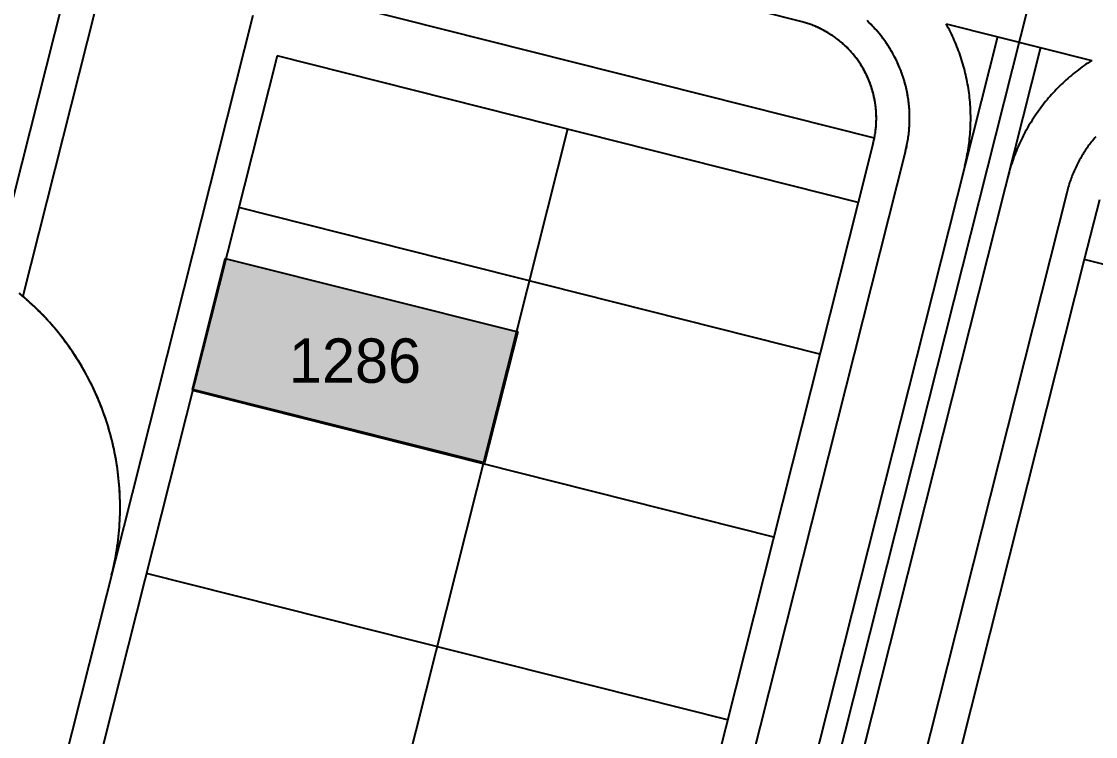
# Model space of a CAD drawing. Header units: metres. Extents: x 680594 to 684853, y 828874 to 830078.
# Drawn here: x 684125.9 to 684222.7, y 829286 to 829350.5 of the extents above; entities that cross this region are included whole.
import ezdxf
from ezdxf.enums import TextEntityAlignment as Align

# ---------------------------------------------------------------- set-up
doc = ezdxf.new("R2010")
doc.units = ezdxf.units.M
for name, color, linetype in [('PLOT_LINES', 7, 'Continuous'), ('PLOT_NUMBERS', 7, 'Continuous'), ('SELECTED_PLOTS', 3, 'Continuous')]:
    doc.layers.add(name, color=color, linetype=linetype)

msp = doc.modelspace()

# ---------------------------------------------------------------- hatches: boundary and pattern name
at = {"layer": 'SELECTED_PLOTS'}
h = msp.add_hatch(color=3, dxfattribs=at)
h.dxf.hatch_style = 1
h.paths.add_polyline_path([(684170.595, 829322.488), (684167.611, 829310.685), (684141.3, 829317.3), (684144.253, 829329.111)])

# ---------------------------------------------------------------- linework, layer by layer
at = {"layer": 'PLOT_LINES'}
for points in [[(684196.111, 829350.462), (683935.369, 829416.257)], [(684219.667, 829364.114), (684171.422, 829172.921)], [(684219.667, 829364.114), (684171.422, 829172.921)], [(684219.667, 829364.114), (684171.422, 829172.921)], [(684131.075, 829358.045), (684124.469, 829331.865)], [(684131.075, 829358.045), (684124.469, 829331.865)], [(684133.25, 829354.402), (684126.009, 829325.709)], [(684133.25, 829354.402), (684126.009, 829325.709)], [(684202.743, 829339.96), (684144.566, 829354.641)], [(684202.743, 829339.96), (684144.566, 829354.641)], [(684146.741, 829350.998), (684128.123, 829277.216)], [(684146.741, 829350.998), (684128.123, 829277.216)], [(684202.635, 829339.534), (684202.66, 829339.635), (684202.684, 829339.737), (684202.707, 829339.84), (684202.728, 829339.942), (684202.748, 829340.045), (684202.767, 829340.148), (684202.785, 829340.251), (684202.802, 829340.354), (684202.817, 829340.458), (684202.832, 829340.562), (684202.845, 829340.666), (684202.857, 829340.77), (684202.867, 829340.874), (684202.877, 829340.978), (684202.885, 829341.082), (684202.892, 829341.187), (684202.898, 829341.291), (684202.902, 829341.396), (684202.906, 829341.501), (684202.908, 829341.605), (684202.909, 829341.71), (684202.908, 829341.815), (684202.907, 829341.92), (684202.904, 829342.024), (684202.9, 829342.129), (684202.895, 829342.234), (684202.888, 829342.338), (684202.881, 829342.442), (684202.872, 829342.547), (684202.862, 829342.651), (684202.851, 829342.755), (684202.838, 829342.859), (684202.825, 829342.963), (684202.81, 829343.067), (684202.794, 829343.17), (684202.776, 829343.273), (684202.758, 829343.376), (684202.738, 829343.479), (684202.717, 829343.582), (684202.695, 829343.684), (684202.672, 829343.786), (684202.647, 829343.888), (684202.622, 829343.99), (684202.595, 829344.091), (684202.567, 829344.192), (684202.538, 829344.292), (684202.507, 829344.393), (684202.476, 829344.493), (684202.443, 829344.592), (684202.409, 829344.691), (684202.375, 829344.79), (684202.338, 829344.888), (684202.301, 829344.986), (684202.263, 829345.083), (684202.223, 829345.18), (684202.183, 829345.277), (684202.141, 829345.373), (684202.098, 829345.469), (684202.054, 829345.564), (684202.009, 829345.658), (684201.963, 829345.752), (684201.915, 829345.845), (684201.867, 829345.938), (684201.818, 829346.031), (684201.767, 829346.122), (684201.716, 829346.214), (684201.663, 829346.304), (684201.609, 829346.394), (684201.554, 829346.483), (684201.499, 829346.572), (684201.442, 829346.66), (684201.384, 829346.747), (684201.325, 829346.834), (684201.266, 829346.92), (684201.205, 829347.005), (684201.143, 829347.09), (684201.08, 829347.173), (684201.016, 829347.256), (684200.952, 829347.339), (684200.886, 829347.42), (684200.819, 829347.501), (684200.752, 829347.581), (684200.683, 829347.66), (684200.614, 829347.739), (684200.544, 829347.816), (684200.472, 829347.893), (684200.4, 829347.969), (684200.327, 829348.044), (684200.254, 829348.119), (684200.179, 829348.192), (684200.103, 829348.264), (684200.027, 829348.336), (684199.95, 829348.407), (684199.872, 829348.477), (684199.793, 829348.546), (684199.713, 829348.614), (684199.633, 829348.681), (684199.552, 829348.747), (684199.47, 829348.812), (684199.387, 829348.876), (684199.303, 829348.94), (684199.219, 829349.002), (684199.134, 829349.063), (684199.049, 829349.123), (684198.962, 829349.183), (684198.875, 829349.241), (684198.788, 829349.298), (684198.699, 829349.355), (684198.61, 829349.41), (684198.521, 829349.464), (684198.431, 829349.517), (684198.34, 829349.569), (684198.248, 829349.62), (684198.156, 829349.67), (684198.064, 829349.719), (684197.971, 829349.767), (684197.877, 829349.814), (684197.783, 829349.859), (684197.688, 829349.904), (684197.592, 829349.947), (684197.497, 829349.989), (684197.4, 829350.031), (684197.304, 829350.071), (684197.206, 829350.11), (684197.109, 829350.147), (684197.011, 829350.184), (684196.912, 829350.22), (684196.813, 829350.254), (684196.714, 829350.287), (684196.614, 829350.319), (684196.514, 829350.35), (684196.414, 829350.38), (684196.313, 829350.409), (684196.212, 829350.436), (684196.111, 829350.462)], [(684202.635, 829339.534), (684202.66, 829339.636), (684202.684, 829339.739), (684202.707, 829339.842), (684202.729, 829339.945), (684202.749, 829340.049), (684202.768, 829340.152), (684202.786, 829340.256), (684202.803, 829340.36), (684202.818, 829340.465), (684202.833, 829340.569), (684202.846, 829340.674), (684202.858, 829340.779), (684202.868, 829340.884), (684202.878, 829340.989), (684202.886, 829341.094), (684202.893, 829341.199), (684202.898, 829341.305), (684202.903, 829341.41), (684202.906, 829341.516), (684202.908, 829341.621), (684202.909, 829341.727), (684202.908, 829341.832), (684202.906, 829341.938), (684202.903, 829342.043), (684202.899, 829342.148), (684202.894, 829342.254), (684202.887, 829342.359), (684202.879, 829342.464), (684202.87, 829342.569), (684202.86, 829342.674), (684202.848, 829342.779), (684202.835, 829342.884), (684202.821, 829342.989), (684202.806, 829343.093), (684202.789, 829343.197), (684202.771, 829343.301), (684202.752, 829343.405), (684202.732, 829343.508), (684202.711, 829343.612), (684202.688, 829343.715), (684202.664, 829343.818), (684202.639, 829343.92), (684202.613, 829344.022), (684202.586, 829344.124), (684202.557, 829344.226), (684202.527, 829344.327), (684202.497, 829344.428), (684202.464, 829344.528), (684202.431, 829344.628), (684202.397, 829344.728), (684202.361, 829344.827), (684202.324, 829344.926), (684202.286, 829345.025), (684202.247, 829345.123), (684202.207, 829345.22), (684202.165, 829345.317), (684202.123, 829345.414), (684202.079, 829345.51), (684202.034, 829345.605), (684201.988, 829345.7), (684201.941, 829345.795), (684201.893, 829345.889), (684201.844, 829345.982), (684201.794, 829346.075), (684201.742, 829346.167), (684201.69, 829346.258), (684201.636, 829346.349), (684201.582, 829346.439), (684201.526, 829346.529), (684201.469, 829346.618), (684201.411, 829346.706), (684201.353, 829346.794), (684201.293, 829346.881), (684201.232, 829346.967), (684201.17, 829347.052), (684201.107, 829347.137), (684201.044, 829347.221), (684200.979, 829347.305), (684200.913, 829347.387), (684200.846, 829347.469), (684200.779, 829347.55), (684200.71, 829347.63), (684200.64, 829347.709), (684200.57, 829347.788), (684200.499, 829347.865), (684200.426, 829347.942), (684200.353, 829348.018), (684200.279, 829348.093), (684200.204, 829348.167), (684200.128, 829348.241), (684200.051, 829348.313), (684199.974, 829348.385), (684199.896, 829348.455), (684199.816, 829348.525), (684199.736, 829348.594), (684199.656, 829348.662), (684199.574, 829348.729), (684199.492, 829348.795), (684199.409, 829348.86), (684199.325, 829348.924), (684199.24, 829348.987), (684199.155, 829349.049), (684199.069, 829349.11), (684198.982, 829349.17), (684198.894, 829349.228), (684198.806, 829349.286), (684198.717, 829349.343), (684198.628, 829349.399), (684198.538, 829349.454), (684198.447, 829349.508), (684198.355, 829349.56), (684198.263, 829349.612), (684198.171, 829349.662), (684198.078, 829349.712), (684197.984, 829349.76), (684197.889, 829349.807), (684197.795, 829349.853), (684197.699, 829349.898), (684197.603, 829349.942), (684197.507, 829349.985), (684197.41, 829350.027), (684197.312, 829350.067), (684197.214, 829350.107), (684197.116, 829350.145), (684197.017, 829350.182), (684196.918, 829350.218), (684196.818, 829350.252), (684196.718, 829350.286), (684196.618, 829350.318), (684196.517, 829350.349), (684196.416, 829350.379), (684196.315, 829350.408), (684196.213, 829350.436), (684196.111, 829350.462)], [(684205.544, 829338.8), (684205.577, 829338.935), (684205.609, 829339.071), (684205.639, 829339.207), (684205.668, 829339.344), (684205.695, 829339.481), (684205.72, 829339.618), (684205.744, 829339.756), (684205.766, 829339.894), (684205.787, 829340.032), (684205.806, 829340.17), (684205.823, 829340.309), (684205.839, 829340.448), (684205.853, 829340.586), (684205.866, 829340.725), (684205.877, 829340.865), (684205.886, 829341.004), (684205.894, 829341.143), (684205.9, 829341.283), (684205.905, 829341.422), (684205.907, 829341.562), (684205.909, 829341.702), (684205.908, 829341.841), (684205.906, 829341.981), (684205.902, 829342.12), (684205.897, 829342.26), (684205.89, 829342.399), (684205.882, 829342.539), (684205.872, 829342.678), (684205.86, 829342.817), (684205.846, 829342.956), (684205.831, 829343.095), (684205.815, 829343.234), (684205.796, 829343.372), (684205.777, 829343.51), (684205.755, 829343.648), (684205.732, 829343.786), (684205.707, 829343.923), (684205.681, 829344.061), (684205.653, 829344.197), (684205.624, 829344.334), (684205.593, 829344.47), (684205.56, 829344.606), (684205.526, 829344.741), (684205.49, 829344.876), (684205.453, 829345.011), (684205.414, 829345.145), (684205.374, 829345.278), (684205.332, 829345.412), (684205.288, 829345.544), (684205.243, 829345.676), (684205.196, 829345.808), (684205.148, 829345.939), (684205.099, 829346.07), (684205.047, 829346.199), (684204.995, 829346.329), (684204.941, 829346.457), (684204.885, 829346.585), (684204.828, 829346.713), (684204.769, 829346.84), (684204.709, 829346.966), (684204.647, 829347.091), (684204.584, 829347.215), (684204.52, 829347.339), (684204.454, 829347.462), (684204.387, 829347.585), (684204.318, 829347.706), (684204.248, 829347.827), (684204.176, 829347.947), (684204.103, 829348.066), (684204.029, 829348.184), (684203.953, 829348.301), (684203.876, 829348.418), (684203.798, 829348.533), (684203.718, 829348.648), (684203.637, 829348.762), (684203.554, 829348.874), (684203.471, 829348.986), (684203.386, 829349.097), (684203.299, 829349.207), (684203.212, 829349.315), (684203.123, 829349.423), (684203.033, 829349.53), (684202.942, 829349.635), (684202.849, 829349.74), (684202.755, 829349.843), (684202.66, 829349.946), (684202.564, 829350.047), (684202.467, 829350.147), (684202.368, 829350.246), (684202.269, 829350.344), (684202.168, 829350.441), (684202.066, 829350.536)], [(684205.544, 829338.8), (684205.577, 829338.936), (684205.61, 829339.073), (684205.64, 829339.211), (684205.669, 829339.348), (684205.696, 829339.486), (684205.721, 829339.625), (684205.745, 829339.763), (684205.768, 829339.902), (684205.788, 829340.041), (684205.807, 829340.181), (684205.825, 829340.32), (684205.841, 829340.46), (684205.855, 829340.6), (684205.867, 829340.74), (684205.878, 829340.88), (684205.887, 829341.021), (684205.895, 829341.161), (684205.901, 829341.302), (684205.905, 829341.442), (684205.908, 829341.583), (684205.909, 829341.724), (684205.908, 829341.864), (684205.906, 829342.005), (684205.902, 829342.145), (684205.896, 829342.286), (684205.889, 829342.427), (684205.88, 829342.567), (684205.869, 829342.707), (684205.857, 829342.847), (684205.843, 829342.987), (684205.828, 829343.127), (684205.811, 829343.267), (684205.792, 829343.406), (684205.771, 829343.545), (684205.749, 829343.684), (684205.726, 829343.823), (684205.7, 829343.961), (684205.673, 829344.099), (684205.645, 829344.237), (684205.615, 829344.375), (684205.583, 829344.512), (684205.55, 829344.648), (684205.515, 829344.784), (684205.478, 829344.92), (684205.44, 829345.056), (684205.4, 829345.191), (684205.359, 829345.325), (684205.316, 829345.459), (684205.272, 829345.593), (684205.226, 829345.726), (684205.178, 829345.858), (684205.129, 829345.99), (684205.079, 829346.121), (684205.026, 829346.252), (684204.973, 829346.382), (684204.918, 829346.511), (684204.861, 829346.64), (684204.803, 829346.768), (684204.743, 829346.895), (684204.682, 829347.022), (684204.619, 829347.148), (684204.555, 829347.273), (684204.489, 829347.397), (684204.422, 829347.521), (684204.353, 829347.644), (684204.283, 829347.766), (684204.212, 829347.887), (684204.139, 829348.007), (684204.065, 829348.127), (684203.989, 829348.245), (684203.912, 829348.363), (684203.834, 829348.48), (684203.754, 829348.596), (684203.673, 829348.711), (684203.591, 829348.825), (684203.507, 829348.938), (684203.422, 829349.05), (684203.336, 829349.161), (684203.248, 829349.271), (684203.159, 829349.38), (684203.069, 829349.488), (684202.977, 829349.595), (684202.884, 829349.7), (684202.79, 829349.805), (684202.695, 829349.908), (684202.599, 829350.011), (684202.501, 829350.112), (684202.402, 829350.212), (684202.302, 829350.311), (684202.201, 829350.409), (684202.099, 829350.506)], [(684210.877, 829337.454), (684210.926, 829337.655), (684210.973, 829337.856), (684211.018, 829338.057), (684211.06, 829338.26), (684211.1, 829338.462), (684211.137, 829338.666), (684211.172, 829338.869), (684211.205, 829339.073), (684211.235, 829339.278), (684211.263, 829339.482), (684211.288, 829339.687), (684211.311, 829339.893), (684211.332, 829340.098), (684211.35, 829340.304), (684211.366, 829340.51), (684211.379, 829340.716), (684211.39, 829340.923), (684211.398, 829341.129), (684211.404, 829341.336), (684211.408, 829341.542), (684211.409, 829341.749), (684211.407, 829341.955), (684211.403, 829342.162), (684211.397, 829342.368), (684211.388, 829342.575), (684211.377, 829342.781), (684211.364, 829342.987), (684211.348, 829343.193), (684211.329, 829343.399), (684211.309, 829343.605), (684211.285, 829343.81), (684211.26, 829344.015), (684211.231, 829344.22), (684211.201, 829344.424), (684211.168, 829344.628), (684211.133, 829344.831), (684211.095, 829345.035), (684211.055, 829345.237), (684211.012, 829345.439), (684210.967, 829345.641), (684210.92, 829345.842), (684210.87, 829346.043), (684210.818, 829346.243), (684210.764, 829346.442), (684210.707, 829346.641), (684210.648, 829346.839), (684210.587, 829347.036), (684210.523, 829347.232), (684210.457, 829347.428), (684210.388, 829347.623), (684210.318, 829347.817), (684210.245, 829348.011), (684210.17, 829348.203), (684210.092, 829348.395), (684210.012, 829348.585), (684209.93, 829348.775), (684209.846, 829348.963), (684209.76, 829349.151), (684209.671, 829349.338), (684209.58, 829349.523), (684209.487, 829349.708), (684209.392, 829349.891), (684209.295, 829350.073), (684209.195, 829350.254)], [(684209.195, 829350.254), (684222.309, 829346.945)], [(684210.877, 829337.454), (684210.926, 829337.655), (684210.973, 829337.856), (684211.018, 829338.057), (684211.06, 829338.26), (684211.1, 829338.462), (684211.137, 829338.666), (684211.172, 829338.869), (684211.205, 829339.073), (684211.235, 829339.278), (684211.263, 829339.482), (684211.288, 829339.687), (684211.311, 829339.893), (684211.332, 829340.098), (684211.35, 829340.304), (684211.366, 829340.51), (684211.379, 829340.716), (684211.39, 829340.923), (684211.398, 829341.129), (684211.404, 829341.336), (684211.408, 829341.542), (684211.409, 829341.749), (684211.407, 829341.955), (684211.403, 829342.162), (684211.397, 829342.368), (684211.388, 829342.575), (684211.377, 829342.781), (684211.364, 829342.987), (684211.348, 829343.193), (684211.329, 829343.399), (684211.309, 829343.605), (684211.285, 829343.81), (684211.26, 829344.015), (684211.231, 829344.22), (684211.201, 829344.424), (684211.168, 829344.628), (684211.133, 829344.831), (684211.095, 829345.035), (684211.055, 829345.237), (684211.012, 829345.439), (684210.967, 829345.641), (684210.92, 829345.842), (684210.87, 829346.043), (684210.818, 829346.243), (684210.764, 829346.442), (684210.707, 829346.641), (684210.648, 829346.839), (684210.587, 829347.036), (684210.523, 829347.232), (684210.457, 829347.428), (684210.388, 829347.623), (684210.318, 829347.817), (684210.245, 829348.011), (684210.17, 829348.203), (684210.092, 829348.395), (684210.012, 829348.585), (684209.93, 829348.775), (684209.846, 829348.963), (684209.76, 829349.151), (684209.671, 829349.338), (684209.58, 829349.523), (684209.487, 829349.708), (684209.392, 829349.891), (684209.295, 829350.073), (684209.195, 829350.254)], [(684209.195, 829350.254), (684222.309, 829346.945)], [(684213.813, 829349.089), (684172.304, 829184.591)], [(684213.813, 829349.089), (684172.304, 829184.591)], [(684213.813, 829349.089), (684172.304, 829184.591)], [(684148.916, 829347.355), (684131.032, 829276.482)], [(684148.916, 829347.355), (684131.032, 829276.482)], [(684201.275, 829334.143), (684148.916, 829347.355)], [(684201.275, 829334.143), (684148.916, 829347.355)], [(684217.691, 829348.111), (684176.182, 829183.612)], [(684217.691, 829348.111), (684176.182, 829183.612)], [(684217.691, 829348.111), (684176.182, 829183.612)], [(684222.309, 829346.945), (684222.135, 829346.833), (684221.963, 829346.719), (684221.792, 829346.603), (684221.623, 829346.485), (684221.455, 829346.364), (684221.288, 829346.242), (684221.123, 829346.118), (684220.959, 829345.992), (684220.797, 829345.864), (684220.637, 829345.734), (684220.478, 829345.602), (684220.32, 829345.468), (684220.164, 829345.333), (684220.01, 829345.195), (684219.857, 829345.056), (684219.706, 829344.915), (684219.557, 829344.772), (684219.409, 829344.628), (684219.263, 829344.482), (684219.119, 829344.334), (684218.977, 829344.184), (684218.836, 829344.033), (684218.697, 829343.88), (684218.56, 829343.725), (684218.425, 829343.569), (684218.291, 829343.411), (684218.16, 829343.252), (684218.03, 829343.091), (684217.903, 829342.929), (684217.777, 829342.765), (684217.653, 829342.599), (684217.531, 829342.432), (684217.411, 829342.264), (684217.293, 829342.094), (684217.177, 829341.923), (684217.064, 829341.751), (684216.952, 829341.577), (684216.842, 829341.402), (684216.734, 829341.226), (684216.629, 829341.048), (684216.525, 829340.869), (684216.424, 829340.689), (684216.325, 829340.508), (684216.228, 829340.326), (684216.133, 829340.142), (684216.04, 829339.958), (684215.949, 829339.772), (684215.861, 829339.585), (684215.775, 829339.398), (684215.691, 829339.209), (684215.609, 829339.019), (684215.53, 829338.828), (684215.453, 829338.637), (684215.378, 829338.444), (684215.305, 829338.251), (684215.235, 829338.056), (684215.167, 829337.861), (684215.101, 829337.666), (684215.037, 829337.469), (684214.976, 829337.272), (684214.917, 829337.073), (684214.861, 829336.875), (684214.807, 829336.675), (684214.755, 829336.475)], [(684222.309, 829346.945), (684222.135, 829346.833), (684221.963, 829346.719), (684221.792, 829346.603), (684221.623, 829346.485), (684221.455, 829346.364), (684221.288, 829346.242), (684221.123, 829346.118), (684220.959, 829345.992), (684220.797, 829345.864), (684220.637, 829345.734), (684220.478, 829345.602), (684220.32, 829345.468), (684220.164, 829345.333), (684220.01, 829345.195), (684219.857, 829345.056), (684219.706, 829344.915), (684219.557, 829344.772), (684219.409, 829344.628), (684219.263, 829344.482), (684219.119, 829344.334), (684218.977, 829344.184), (684218.836, 829344.033), (684218.697, 829343.88), (684218.56, 829343.725), (684218.425, 829343.569), (684218.291, 829343.411), (684218.16, 829343.252), (684218.03, 829343.091), (684217.903, 829342.929), (684217.777, 829342.765), (684217.653, 829342.599), (684217.531, 829342.432), (684217.411, 829342.264), (684217.293, 829342.094), (684217.177, 829341.923), (684217.064, 829341.751), (684216.952, 829341.577), (684216.842, 829341.402), (684216.734, 829341.226), (684216.629, 829341.048), (684216.525, 829340.869), (684216.424, 829340.689), (684216.325, 829340.508), (684216.228, 829340.326), (684216.133, 829340.142), (684216.04, 829339.958), (684215.949, 829339.772), (684215.861, 829339.585), (684215.775, 829339.398), (684215.691, 829339.209), (684215.609, 829339.019), (684215.53, 829338.828), (684215.453, 829338.637), (684215.378, 829338.444), (684215.305, 829338.251), (684215.235, 829338.056), (684215.167, 829337.861), (684215.101, 829337.666), (684215.037, 829337.469), (684214.976, 829337.272), (684214.917, 829337.073), (684214.861, 829336.875), (684214.807, 829336.675), (684214.755, 829336.475)], [(684175.095, 829340.749), (684155.01, 829261.149)], [(684175.095, 829340.749), (684155.01, 829261.149)], [(684222.671, 829340.071), (684222.579, 829339.964), (684222.488, 829339.856), (684222.399, 829339.748), (684222.311, 829339.638), (684222.225, 829339.527), (684222.139, 829339.415), (684222.055, 829339.302), (684221.973, 829339.188), (684221.891, 829339.074), (684221.811, 829338.958), (684221.733, 829338.841), (684221.656, 829338.724), (684221.58, 829338.605), (684221.505, 829338.486), (684221.432, 829338.366), (684221.361, 829338.245), (684221.29, 829338.123), (684221.222, 829338), (684221.154, 829337.877), (684221.088, 829337.752), (684221.024, 829337.627), (684220.961, 829337.501), (684220.899, 829337.375), (684220.839, 829337.248), (684220.781, 829337.12), (684220.724, 829336.991), (684220.669, 829336.862), (684220.615, 829336.732), (684220.562, 829336.601), (684220.511, 829336.47), (684220.462, 829336.339), (684220.414, 829336.206), (684220.368, 829336.073), (684220.323, 829335.94), (684220.28, 829335.806), (684220.238, 829335.672), (684220.198, 829335.537), (684220.16, 829335.402), (684220.123, 829335.266), (684220.088, 829335.13)], [(684205.544, 829338.8), (684186.3, 829262.536)], [(684205.544, 829338.8), (684186.3, 829262.536)], [(684202.635, 829339.534), (684201.275, 829334.143)], [(684202.635, 829339.534), (684201.275, 829334.143)], [(684220.088, 829335.13), (684200.844, 829258.866)], [(684201.275, 829334.143), (684183.391, 829263.27)], [(684201.275, 829334.143), (684183.391, 829263.27)], [(684222.997, 829334.396), (684221.637, 829329.005)], [(684197.826, 829320.477), (684145.467, 829333.689)], [(684197.826, 829320.477), (684145.467, 829333.689)], [(684221.637, 829329.005), (684203.753, 829258.132)], [(684273.995, 829315.793), (684221.637, 829329.005)], [(684134.018, 829300.578), (684134.088, 829300.861), (684134.154, 829301.144), (684134.217, 829301.428), (684134.277, 829301.713), (684134.333, 829301.998), (684134.386, 829302.284), (684134.436, 829302.571), (684134.482, 829302.858), (684134.525, 829303.145), (684134.565, 829303.434), (684134.601, 829303.722), (684134.634, 829304.011), (684134.663, 829304.301), (684134.69, 829304.59), (684134.712, 829304.88), (684134.732, 829305.171), (684134.748, 829305.461), (684134.76, 829305.752), (684134.77, 829306.042), (684134.776, 829306.333), (684134.778, 829306.624), (684134.777, 829306.915), (684134.773, 829307.206), (684134.765, 829307.497), (684134.754, 829307.787), (684134.74, 829308.078), (684134.722, 829308.368), (684134.701, 829308.658), (684134.677, 829308.948), (684134.649, 829309.238), (684134.617, 829309.527), (684134.583, 829309.816), (684134.545, 829310.104), (684134.503, 829310.392), (684134.459, 829310.679), (684134.411, 829310.966), (684134.359, 829311.253), (684134.305, 829311.538), (684134.247, 829311.823), (684134.185, 829312.108), (684134.121, 829312.391), (684134.053, 829312.674), (684133.981, 829312.956), (684133.907, 829313.237), (684133.829, 829313.518), (684133.748, 829313.797), (684133.664, 829314.075), (684133.576, 829314.353), (684133.486, 829314.629), (684133.392, 829314.905), (684133.295, 829315.179), (684133.194, 829315.452), (684133.091, 829315.724), (684132.984, 829315.994), (684132.875, 829316.264), (684132.762, 829316.532), (684132.646, 829316.799), (684132.527, 829317.064), (684132.404, 829317.328), (684132.279, 829317.59), (684132.151, 829317.851), (684132.019, 829318.111), (684131.885, 829318.369), (684131.748, 829318.625), (684131.607, 829318.88), (684131.464, 829319.133), (684131.318, 829319.385), (684131.169, 829319.635), (684131.017, 829319.883), (684130.862, 829320.129), (684130.704, 829320.373), (684130.544, 829320.616), (684130.38, 829320.857), (684130.214, 829321.095), (684130.045, 829321.332), (684129.874, 829321.567), (684129.699, 829321.8), (684129.522, 829322.031), (684129.342, 829322.259), (684129.16, 829322.486), (684128.975, 829322.71), (684128.787, 829322.932), (684128.597, 829323.153), (684128.404, 829323.37), (684128.209, 829323.586), (684128.011, 829323.799), (684127.811, 829324.01), (684127.608, 829324.219), (684127.403, 829324.425), (684127.196, 829324.629), (684126.986, 829324.831), (684126.774, 829325.029), (684126.559, 829325.226), (684126.342, 829325.42), (684126.123, 829325.611), (684125.902, 829325.8), (684125.679, 829325.987)], [(684134.018, 829300.578), (684134.089, 829300.863), (684134.155, 829301.148), (684134.219, 829301.434), (684134.279, 829301.721), (684134.335, 829302.009), (684134.388, 829302.297), (684134.438, 829302.586), (684134.485, 829302.875), (684134.528, 829303.165), (684134.567, 829303.455), (684134.604, 829303.746), (684134.637, 829304.037), (684134.666, 829304.329), (684134.692, 829304.621), (684134.715, 829304.913), (684134.734, 829305.205), (684134.75, 829305.498), (684134.762, 829305.791), (684134.771, 829306.084), (684134.776, 829306.377), (684134.778, 829306.67), (684134.777, 829306.963), (684134.772, 829307.256), (684134.764, 829307.549), (684134.752, 829307.841), (684134.737, 829308.134), (684134.718, 829308.427), (684134.696, 829308.719), (684134.671, 829309.011), (684134.642, 829309.302), (684134.61, 829309.594), (684134.574, 829309.885), (684134.535, 829310.175), (684134.492, 829310.465), (684134.446, 829310.754), (684134.397, 829311.043), (684134.345, 829311.332), (684134.288, 829311.619), (684134.229, 829311.906), (684134.166, 829312.192), (684134.1, 829312.478), (684134.031, 829312.763), (684133.958, 829313.047), (684133.882, 829313.33), (684133.802, 829313.612), (684133.72, 829313.893), (684133.634, 829314.173), (684133.544, 829314.452), (684133.452, 829314.73), (684133.356, 829315.007), (684133.257, 829315.283), (684133.155, 829315.557), (684133.049, 829315.831), (684132.94, 829316.103), (684132.829, 829316.374), (684132.714, 829316.643), (684132.595, 829316.912), (684132.474, 829317.178), (684132.35, 829317.444), (684132.222, 829317.708), (684132.091, 829317.97), (684131.958, 829318.231), (684131.821, 829318.49), (684131.681, 829318.747), (684131.538, 829319.003), (684131.393, 829319.258), (684131.244, 829319.51), (684131.092, 829319.761), (684130.938, 829320.01), (684130.78, 829320.257), (684130.62, 829320.502), (684130.456, 829320.745), (684130.29, 829320.987), (684130.121, 829321.226), (684129.949, 829321.464), (684129.775, 829321.699), (684129.598, 829321.933), (684129.418, 829322.164), (684129.235, 829322.393), (684129.05, 829322.62), (684128.862, 829322.845), (684128.671, 829323.067), (684128.478, 829323.288), (684128.282, 829323.506), (684128.084, 829323.722), (684127.883, 829323.935), (684127.68, 829324.146), (684127.474, 829324.355), (684127.266, 829324.561), (684127.055, 829324.765), (684126.842, 829324.966), (684126.627, 829325.165), (684126.409, 829325.361), (684126.189, 829325.555), (684125.967, 829325.746), (684125.742, 829325.934)], [(684193.667, 829303.993), (684141.308, 829317.205)], [(684193.667, 829303.993), (684141.308, 829317.205)], [(684189.508, 829287.51), (684137.149, 829300.722)], [(684189.508, 829287.51), (684137.149, 829300.722)]]:
    msp.add_lwpolyline(points, dxfattribs=at)
at = {"layer": 'SELECTED_PLOTS', "color": 7}
msp.add_lwpolyline([(684170.595, 829322.488), (684167.611, 829310.685), (684141.3, 829317.3), (684144.253, 829329.111)], close=True, dxfattribs=at)

# ---------------------------------------------------------------- texts
at = {"layer": 'PLOT_NUMBERS', "color": 7}
msp.add_text('1286', height=4, dxfattribs=at).set_placement((684155.94, 829319.897), align=Align.MIDDLE_CENTER)

doc.saveas('drawing.dxf')
